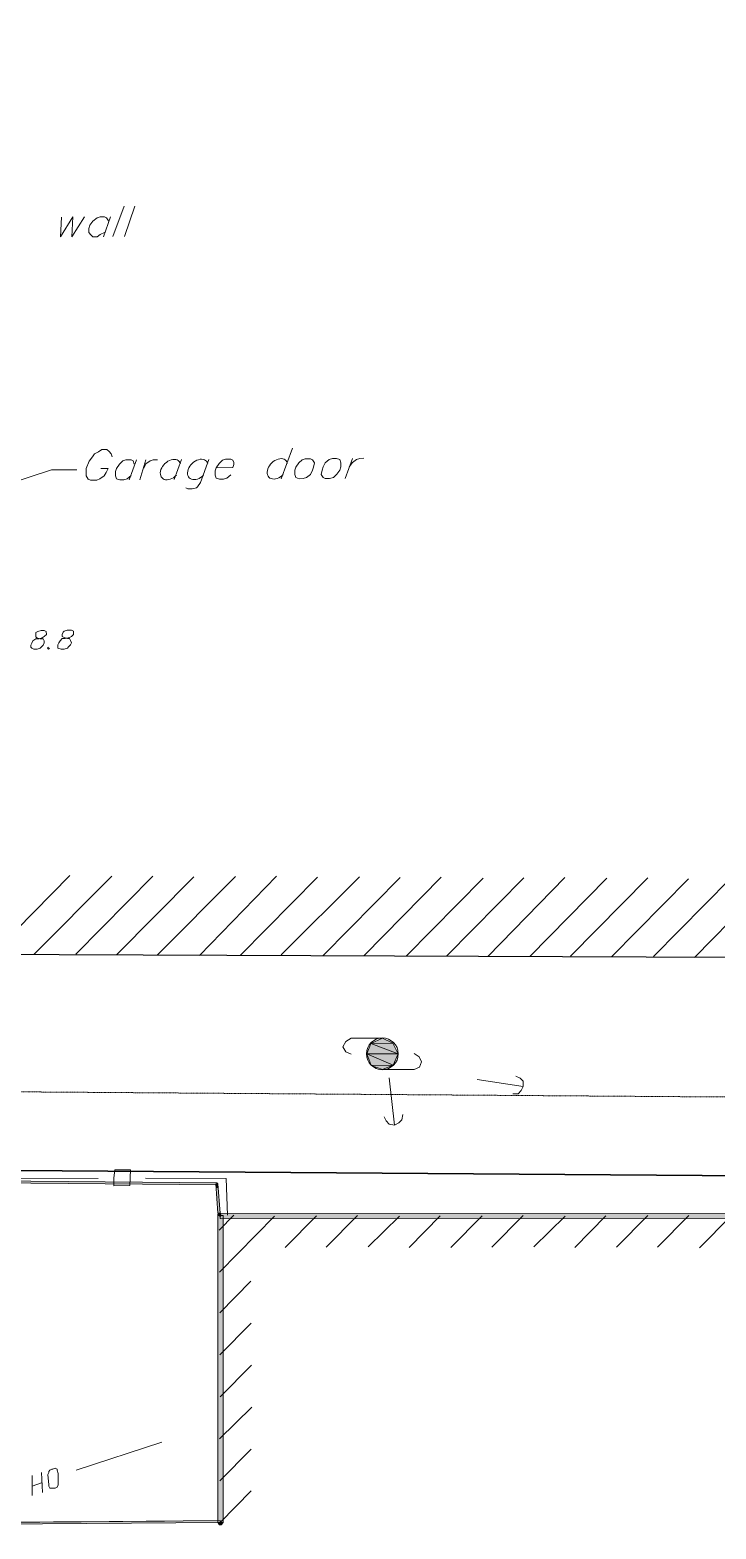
# Model space of a CAD drawing. Header units: inches. Extents: x -5728 to 15181, y 9834 to 15140.
# Drawn here: x 4266 to 4789, y 9949 to 11093 of the extents above; entities that cross this region are included whole.
import ezdxf

# ---------------------------------------------------------------- set-up
doc = ezdxf.new("R2010")
doc.units = ezdxf.units.IN
doc.header["$MEASUREMENT"] = 0
doc.linetypes.add('IMPORT-DASHEDX2 _4_', pattern=[0.1125, 0.075, -0.0375])
for name, color, linetype, lineweight in [('Building Setbacks', 1, 'IMPORT-DASHEDX2 _4_', 9), ('PDF_Geometry', 1, 'Continuous', 9), ('PDF_Solid Fills', 1, 'Continuous', 9), ('site plan converted for PDF_dwg', 1, 'Continuous', 9)]:
    doc.layers.add(name, color=color, linetype=linetype, lineweight=lineweight)

# ---------------------------------------------------------------- blocks, each defined once
blk = doc.blocks.new('site plan converted for PDF_dwg-1480341-SITE PLAN')
at = {"layer": 'PDF_Solid Fills', "lineweight": 15}
for points in [[(2384.9, 453.8), (2401.7, 453.8), (2393.7, 457.8)], [(2381.7, 445.8), (2405.7, 445.8), (2384.9, 453.8)], [(2405.7, 445.8), (2384.9, 453.8), (2401.7, 453.8)], [(2384.9, 437), (2401.7, 437), (2381.7, 445.8)], [(2401.7, 437), (2381.7, 445.8), (2405.7, 445.8)], [(2393.7, 433.8), (2384.9, 437), (2401.7, 437)], [(2268.1, 87.4), (2265.7, 89), (2269.7, 89)], [(2266.5, 87.4), (2265.7, 89), (2268.1, 87.4)]]:
    blk.add_hatch(color=155, dxfattribs=at).paths.add_polyline_path(points, flags=0)
at = {"layer": 'PDF_Solid Fills', "linetype": 'IMPORT-DASHEDX2 _4_'}
for points in [[(2266.5, 346.6), (2266.5, 348.2), (1756.2, 356.2), (1757.2, 354.6), (2265.8, 346.6)], [(2267.5, 344.4), (2267.3, 347.4), (2266.5, 347.4), (2266.5, 346.6), (2265.8, 346.6), (2265.9, 344.4)], [(2267.3, 325), (2268.9, 325), (2267.5, 344.4), (2265.9, 344.4), (2267.3, 325)], [(2268.1, 323.4), (2269.7, 323.4), (2268.9, 325), (2267.3, 325), (2268.1, 323.4)], [(2267.3, 323.4), (2268.1, 323.4), (2267.6, 324.5), (2267.3, 324.2), (2267.3, 323.4)]]:
    blk.add_hatch(color=147, dxfattribs=at).paths.add_polyline_path(points, flags=0)
at = {"layer": 'PDF_Solid Fills'}
for points in [[(2266.5, 347.4), (2266.5, 348.2), (2267.3, 347.4)], [(2265.7, 89), (2269.7, 89), (2271.3, 323.4), (2267.3, 323.4)], [(2268.9, 322.6), (2268.1, 323.4), (2269.7, 323.4)], [(3832.9, 309.8), (3832.9, 313.8), (2268.9, 325), (2268.9, 321), (3815.7, 309.9)], [(1302.5, 90.6), (2224.9, 90.5), (1641.7, 89), (1498.4, 89.7)], [(1641.7, 89), (2267.3, 89), (2267.3, 90.6), (1861.6, 89.6)]]:
    blk.add_hatch(color=147, dxfattribs=at).paths.add_polyline_path(points, flags=0)
at = {"layer": 'Building Setbacks', "color": 147}
blk.add_line((1835.4, 422.6), (4521, 385), dxfattribs=at)
at = {"layer": 'PDF_Geometry', "color": 155, "lineweight": 15}
for p, q in [((2192.1, 1070.6), (2200.9, 1093.8)), ((2200.9, 1070.6), (2208.9, 1093.8)), ((2190.5, 1085.8), (2184.9, 1070.6)), ((2328.1, 908.2), (2319.3, 885)), ((2208.9, 900.2), (2203.3, 885)), ((2211.3, 885), (2216.1, 900.2)), ((2243.3, 900.2), (2237.7, 885)), ((2368.1, 885), (2373.7, 900.2)), ((2096.9, 524.2), (2156.1, 583.4)), ((2128.1, 523.4), (2188.1, 582.6)), ((2160.1, 523.4), (2219.3, 582.6)), ((2191.3, 522.6), (2250.5, 581.8)), ((2222.5, 522.6), (2282.5, 581.8)), ((2254.5, 521.8), (2313.7, 581.8)), ((2285.7, 521.8), (2344.9, 581)), ((2316.9, 521.8), (2376.9, 581)), ((2348.9, 521), (2408.1, 580.2)), ((2380.1, 521), (2439.3, 580.2)), ((2412.1, 520.2), (2471.3, 579.4)), ((2443.3, 520.2), (2502.5, 579.4)), ((2474.5, 519.4), (2533.7, 579.4)), ((2506.5, 519.4), (2565.7, 578.6)), ((2537.7, 519.4), (2596.9, 578.6)), ((2568.9, 518.6), (2628.1, 577.8)), ((2600.9, 518.6), (2660.1, 577.8)), ((2632.1, 517.8), (2691.3, 577)), ((2402.5, 391.4), (2398.5, 427.4)), ((2500.9, 420.2), (2465.7, 425.8)), ((2092.1, 353), (2176.1, 352.2)), ((2268.1, 312.2), (2279.3, 323.4)), ((2268.1, 280.2), (2310.5, 322.6)), ((2318.5, 298.6), (2342.5, 322.6)), ((2349.7, 298.6), (2373.7, 322.6)), ((2381.7, 298.6), (2405.7, 321.8)), ((2412.9, 297.8), (2436.9, 321.8)), ((2444.9, 297.8), (2468.9, 321.8)), ((2476.1, 297.8), (2500.1, 321.8)), ((2508.1, 297.8), (2532.1, 321)), ((2539.3, 297), (2563.3, 321)), ((2571.3, 297), (2595.3, 321)), ((2602.5, 297), (2626.5, 321)), ((2634.5, 296.2), (2658.5, 320.2)), ((2268.1, 249), (2292.1, 273)), ((2268.1, 217), (2292.1, 241)), ((2268.1, 185), (2292.1, 209)), ((2267.3, 153), (2292.1, 177)), ((2223.3, 150.6), (2157.7, 129.8)), ((2267.3, 121), (2291.3, 145)), ((2124.1, 110.6), (2124.1, 125.8)), ((2131.3, 128.2), (2132.1, 113)), ((2131.3, 120.2), (2124.1, 117.8)), ((2267.3, 89), (2291.3, 113))]:
    blk.add_line(p, q, dxfattribs=at)
at = {"layer": 'PDF_Geometry', "color": 147}
for p, q in [((2266.5, 348.2), (2267.3, 347.4)), ((2269.7, 89), (2268.9, 88.2))]:
    blk.add_line(p, q, dxfattribs=at)
at = {"layer": 'PDF_Geometry', "color": 157, "lineweight": 35, "flags": 128}
blk.add_lwpolyline([(1834.5, 362.6), (4520.1, 325), (4553.7, 4365.8), (4155.3, 4561), (679.3, 1833.8)], close=True, dxfattribs=at)
at = {"layer": 'PDF_Geometry', "color": 165, "lineweight": 25, "flags": 128}
blk.add_lwpolyline([(3471.3, 1902.6), (2028.1, 1914.6), (2024.1, 1440.2), (2008.1, 1440.2), (2008.1, 1425), (1842.5, 1424.2), (1844.1, 1603.4), (1278.5, 1610.6), (1220.9, 1562.6), (1217.7, 1154.6), (1384.1, 928.2), (2006.5, 928.2), (2005.7, 785), (1828.9, 787.4), (1827.3, 526.6), (3939.3, 504.2)], dxfattribs=at)
at = {"layer": 'PDF_Geometry', "color": 155, "lineweight": 15, "flags": 128}
for points in [[(2152.9, 1085.8), (2152.1, 1070.6), (2161.7, 1085.8), (2160.9, 1070.6), (2170.5, 1085.8)], [(2188.9, 1082.6), (2187.3, 1085), (2185.7, 1085.8), (2182.5, 1085.8), (2180.1, 1085), (2176.9, 1082.6), (2174.5, 1079.4), (2173.7, 1077), (2173.7, 1073.8), (2175.3, 1072.2), (2176.9, 1070.6), (2180.1, 1070.6), (2182.5, 1072.2), (2185.7, 1073.8)], [(2190.5, 902.6), (2189.7, 905), (2188.1, 906.6), (2186.5, 908.2), (2182.5, 908.2), (2180.1, 906.6), (2176.9, 905), (2175.3, 902.6), (2172.9, 899.4), (2170.5, 893.8), (2170.5, 888.2), (2172.1, 885.8), (2173.7, 885), (2178.5, 885), (2180.9, 885.8), (2184.1, 888.2), (2185.7, 890.6), (2187.3, 893.8), (2181.7, 893.8)], [(2026.5, 855.4), (2144.1, 893), (2163.3, 893)], [(2207.3, 897), (2206.5, 899.4), (2204.9, 900.2), (2200.9, 900.2), (2198.5, 899.4), (2196.1, 897), (2193.7, 893.8), (2192.9, 891.4), (2192.9, 888.2), (2193.7, 885.8), (2196.1, 885), (2199.3, 885), (2201.7, 885.8), (2204.9, 888.2)], [(2214.5, 893.8), (2216.1, 897), (2219.3, 899.4), (2221.7, 900.2), (2224.9, 900.2)], [(2264.1, 900.2), (2257.7, 882.6), (2255.3, 879.4), (2254.5, 878.6), (2251.3, 877.8), (2248.1, 877.8), (2246.5, 878.6)], [(2269.7, 893.8), (2282.5, 893.8), (2283.3, 896.2), (2283.3, 897.8), (2282.5, 899.4), (2280.9, 900.2), (2276.9, 900.2), (2274.5, 899.4), (2272.1, 897), (2269.7, 893.8), (2268.9, 891.4), (2268.9, 888.2), (2269.7, 885.8), (2272.1, 885), (2275.3, 885), (2277.7, 885.8), (2280.9, 888.2)], [(2371.3, 893.8), (2373.7, 897), (2376.9, 899.4), (2379.3, 900.2), (2382.5, 900.2)], [(2393.7, 457.8), (2369.7, 457.8), (2365.7, 455.4), (2363.3, 451.4), (2365.7, 447.4), (2369.7, 445.8)], [(2393.7, 433.8), (2417.7, 433.8), (2421.7, 435.4), (2423.3, 439.4), (2421.7, 443.4), (2417.7, 445.8)], [(2492.9, 414.6), (2496.9, 414.6), (2499.3, 417), (2500.9, 420.2), (2500.9, 424.2), (2498.5, 426.6), (2495.3, 428.2)], [(2394.5, 397.8), (2396.1, 394.6), (2398.5, 392.2), (2402.5, 391.4), (2405.7, 393), (2408.1, 395.4), (2408.9, 399.4)], [(2212.1, 352.2), (2273.7, 351.4), (2274.5, 323.4)]]:
    blk.add_lwpolyline(points, dxfattribs=at)
for points in [[(2337.7, 900.2), (2335.3, 899.4), (2332.9, 897), (2330.5, 893.8), (2329.7, 891.4), (2329.7, 888.2), (2330.5, 885.8), (2332.9, 885), (2336.1, 885), (2338.5, 885.8), (2341.7, 888.2), (2343.3, 891.4), (2344.1, 893.8), (2344.9, 897), (2343.3, 899.4), (2341.7, 900.2)], [(2358.5, 900.2), (2356.1, 899.4), (2352.9, 897), (2351.3, 893.8), (2350.5, 891.4), (2349.7, 888.2), (2351.3, 885.8), (2352.9, 885), (2356.1, 885), (2359.3, 885.8), (2361.7, 888.2), (2364.1, 891.4), (2364.9, 893.8), (2364.9, 897), (2364.1, 899.4), (2361.7, 900.2)], [(2188.1, 352.2), (2188.9, 358.6), (2200.9, 358.6), (2200.1, 346.6), (2188.1, 346.6)], [(2140.1, 130.6), (2139.3, 130.6), (2137.7, 129.8), (2136.9, 129), (2136.9, 128.2), (2136.1, 126.6), (2136.9, 118.6), (2136.9, 117.8), (2137.7, 116.2), (2141.7, 116.2), (2143.3, 117), (2144.1, 118.6), (2144.1, 127.4), (2143.3, 129.8), (2143.3, 130.6), (2141.7, 131.4)]]:
    blk.add_lwpolyline(points, close=True, dxfattribs=at)
at = {"layer": 'PDF_Geometry', "color": 175, "lineweight": 13, "flags": 128}
for points in [[(2135.3, 770.6), (2132.9, 769.8), (2131.3, 769), (2131.3, 765.8), (2132.1, 765), (2134.5, 764.2), (2136.9, 764.2), (2137.7, 762.6), (2137.7, 761), (2136.9, 759.4), (2135.3, 757.8), (2134.5, 757), (2132.1, 756.2), (2129.7, 756.2), (2128.1, 757), (2127.3, 757.8), (2127.3, 759.4), (2128.1, 761), (2128.9, 762.6), (2131.3, 764.2), (2133.7, 764.2), (2136.1, 765), (2137.7, 765.8), (2139.3, 767.4), (2139.3, 769.8), (2137.7, 770.6)], [(2155.3, 770.6), (2152.9, 769.8), (2152.1, 769), (2151.3, 767.4), (2151.3, 765.8), (2152.9, 765), (2155.3, 764.2), (2156.9, 764.2), (2157.7, 762.6), (2158.5, 761), (2157.7, 759.4), (2156.1, 757.8), (2155.3, 757), (2152.9, 756.2), (2150.5, 756.2), (2148.1, 757), (2148.1, 759.4), (2148.9, 761), (2149.7, 762.6), (2151.3, 764.2), (2153.7, 764.2), (2156.9, 765), (2158.5, 765.8), (2160.1, 767.4), (2160.1, 769.8), (2158.5, 770.6)]]:
    blk.add_lwpolyline(points, close=True, dxfattribs=at)
blk.add_lwpolyline([(2140.9, 757.8), (2140.1, 757), (2140.9, 756.2), (2141.7, 757)], dxfattribs=at)
at = {"layer": 'PDF_Geometry', "color": 147, "flags": 128}
for points in [[(1755.3, 354.6), (2266.5, 346.6), (2266.5, 348.2), (1755.3, 356.2), (1755.3, 355.4), (1755.3, 354.6), (1754.5, 354.6)], [(2266.5, 88.2), (2265.7, 89), (2269.7, 89), (2271.3, 323.4), (2267.3, 323.4), (2265.7, 89)], [(2267.3, 323.4), (2267.3, 324.2), (2268.1, 325), (2268.9, 325), (2268.9, 321), (3832.9, 309.8), (3832.9, 313.8), (2268.9, 325)], [(2269.7, 323.4), (2268.9, 322.6), (2268.1, 323.4)]]:
    blk.add_lwpolyline(points, dxfattribs=at)
for points in [[(2266.5, 347.4), (2265.7, 347.4), (2267.3, 325), (2268.9, 325), (2267.3, 347.4)], [(2268.1, 325), (2267.3, 325), (2268.1, 323.4), (2269.7, 323.4), (2268.9, 325)]]:
    blk.add_lwpolyline(points, close=True, dxfattribs=at)
at = {"layer": 'PDF_Geometry', "color": 155, "lineweight": 15}
blk.add_circle((2393.6, 445.8), 12.1, dxfattribs=at)
for centre in [(2234.9, 892.6), (2255.7, 892.6), (2316.5, 892.6)]:
    blk.add_ellipse(centre, major_axis=(6.5, 6.36), ratio=0.686133, start_param=5.925031, end_param=11.003657, dxfattribs=at)
at = {"layer": 'PDF_Solid Fills', "color": 155, "lineweight": 15}
for p, q in [((2393.7, 457.8), (2384.9, 453.8)), ((2401.7, 453.8), (2393.7, 457.8)), ((2384.9, 453.8), (2381.7, 445.8)), ((2384.9, 453.8), (2401.7, 453.8)), ((2405.7, 445.8), (2384.9, 453.8)), ((2405.7, 445.8), (2384.9, 453.8)), ((2384.9, 453.8), (2401.7, 453.8)), ((2401.7, 453.8), (2405.7, 445.8)), ((2381.7, 445.8), (2405.7, 445.8)), ((2401.7, 437), (2381.7, 445.8)), ((2381.7, 445.8), (2384.9, 437)), ((2401.7, 437), (2381.7, 445.8)), ((2381.7, 445.8), (2405.7, 445.8)), ((2393.7, 433.8), (2384.9, 437)), ((2384.9, 437), (2401.7, 437)), ((2384.9, 437), (2401.7, 437)), ((2401.7, 437), (2393.7, 433.8)), ((2405.7, 445.8), (2401.7, 437)), ((2268.1, 87.4), (2265.7, 89)), ((2265.7, 89), (2269.7, 89)), ((2266.5, 87.4), (2265.7, 89)), ((2265.7, 89), (2268.1, 87.4)), ((2268.1, 87.4), (2266.5, 87.4)), ((2269.7, 89), (2268.1, 87.4))]:
    blk.add_line(p, q, dxfattribs=at)
at = {"layer": 'PDF_Solid Fills', "color": 147}
for p, q in [((2266.5, 347.4), (2266.5, 348.2)), ((2266.5, 348.2), (2267.3, 347.4)), ((2267.3, 347.4), (2266.5, 347.4)), ((2267.3, 323.4), (2265.7, 89)), ((2271.3, 323.4), (2267.3, 323.4)), ((2268.9, 322.6), (2268.1, 323.4)), ((2268.1, 323.4), (2269.7, 323.4)), ((3832.9, 313.8), (2268.9, 325)), ((2268.9, 325), (2268.9, 321)), ((2269.7, 323.4), (2268.9, 322.6)), ((2268.9, 321), (3815.7, 309.9)), ((2269.7, 89), (2271.3, 323.4)), ((1302.5, 90.6), (2224.9, 90.5)), ((2224.9, 90.5), (1641.7, 89)), ((1641.7, 89), (2267.3, 89)), ((2267.3, 90.6), (1861.6, 89.6)), ((2265.7, 89), (2269.7, 89)), ((2267.3, 89), (2267.3, 90.6))]:
    blk.add_line(p, q, dxfattribs=at)

msp = doc.modelspace()

# ---------------------------------------------------------------- block references
at = {"layer": 'site plan converted for PDF_dwg', "color": 147, "linetype": 'IMPORT-DASHEDX2 _4_', "rotation": 0.383349167194431}
msp.add_blockref('site plan converted for PDF_dwg-1480341-SITE PLAN', (2144, 9849.7), dxfattribs=at)

doc.saveas('drawing.dxf')
